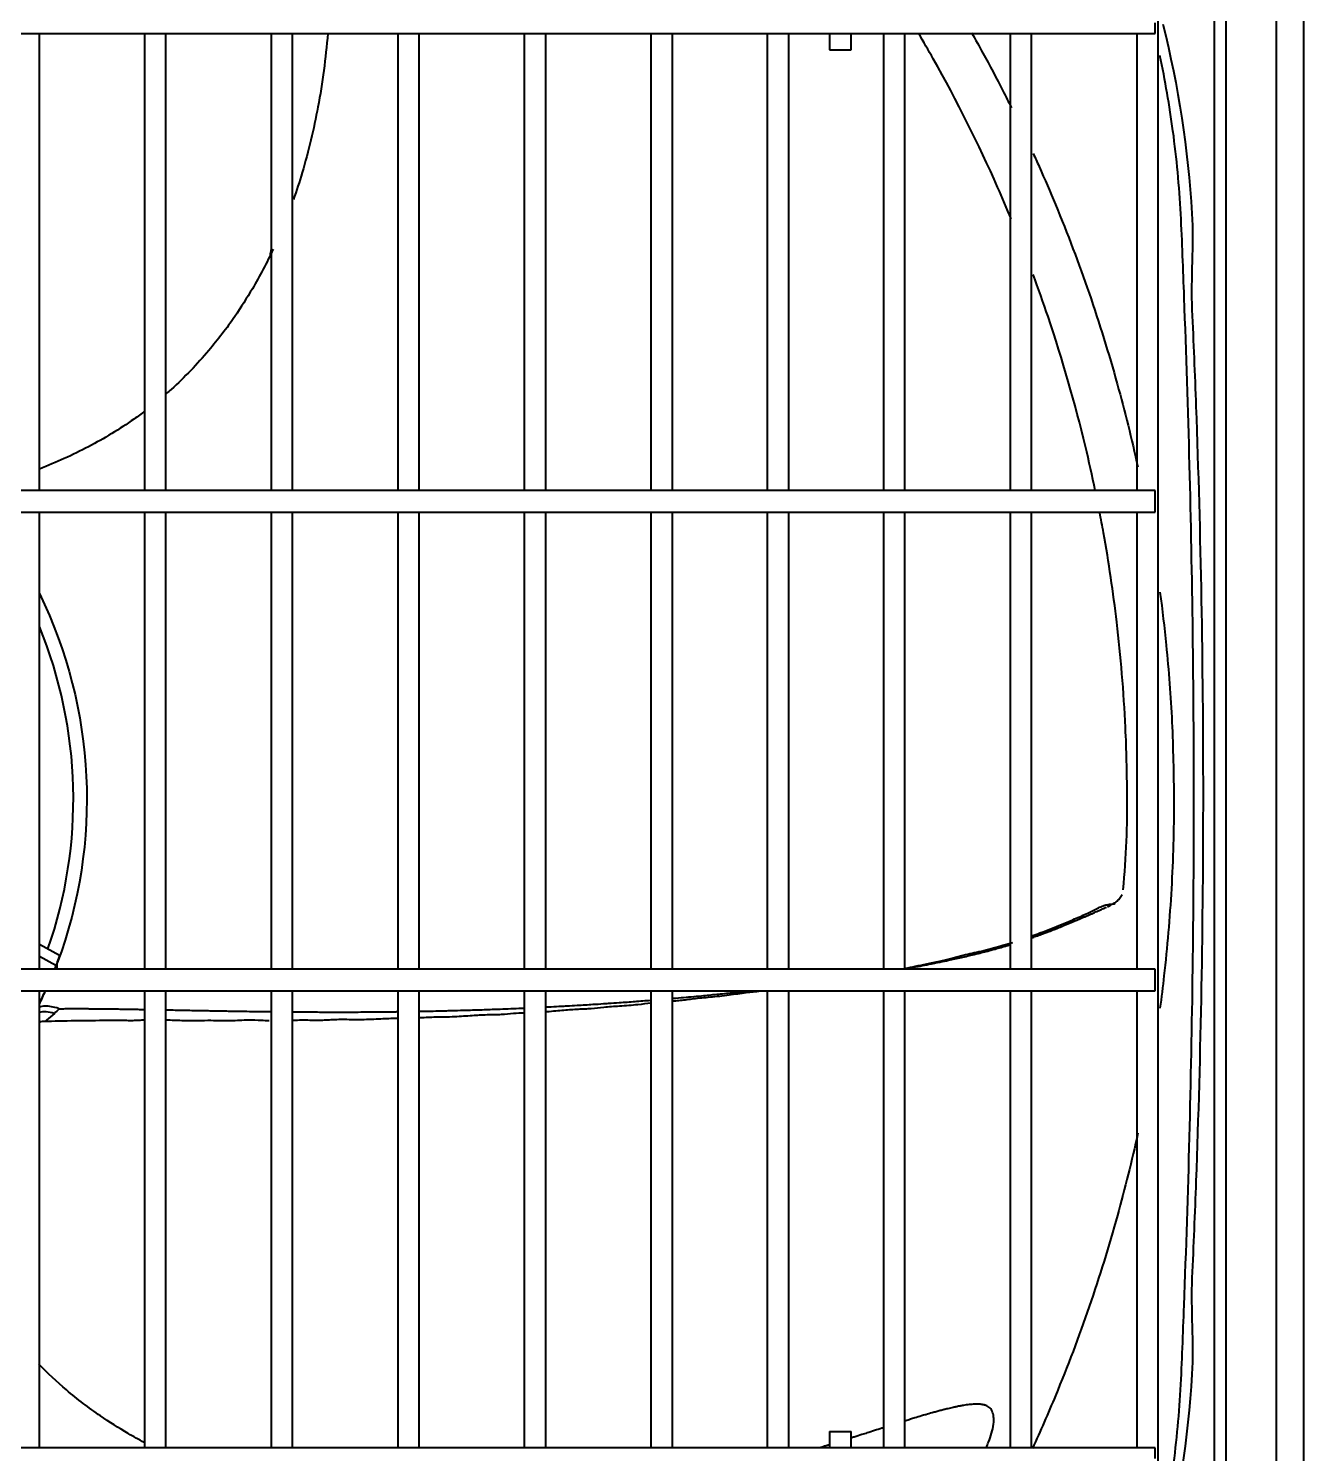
# Model space of a CAD drawing. Extents: x 58467 to 79089, y -33726 to -17391.
# Drawn here: x 72375.55 to 72399.21, y -20280.21 to -20253.77 of the extents above; entities that cross this region are included whole.
import ezdxf

# ---------------------------------------------------------------- set-up
doc = ezdxf.new("R2010")
doc.units = 0
doc.header["$LTSCALE"] = 100
doc.layers.add('+ENTE-ST-DOSEME USTU KONDDRENAJ', color=110, linetype='DOSEMEUSTUKONDENSDRENAJ_LINE', lineweight=40)
doc.linetypes.add('DOSEMEUSTUKONDENSDRENAJ_LINE', pattern='A,300,-40,["CD",Standard,S=15,R=0,X=-35,Y=-7.5],0', length=340)

# ---------------------------------------------------------------- blocks, each defined once
blk = doc.blocks.new('2. KAT SAĞ')
at = {"color": 3}
for p, q in [((54186.512, -32999.031, -3.539), (54186.512, -32931.026, -3.539)), ((54187.012, -32931.026, -3.539), (54187.012, -32999.031, -3.539)), ((54185.571, -32943.54, -3.539), (54185.571, -32992.596, -3.539)), ((54185.359, -32992.444, -3.539), (54185.359, -32943.693, -3.539)), ((54184.316, -32990.765, -3.539), (54184.316, -32945.372, -3.539)), ((54065.897, -32954.95, -3.539), (54184.259, -32954.95, -3.539)), ((54163.556, -32963.429, -3.539), (54163.556, -32954.951, -3.539)), ((54165.505, -32954.951, -3.539), (54165.505, -32963.429, -3.539)), ((54165.905, -32963.429, -3.539), (54165.905, -32954.951, -3.539)), ((54167.855, -32954.951, -3.539), (54167.855, -32963.429, -3.539)), ((54168.255, -32963.429, -3.539), (54168.255, -32954.951, -3.539)), ((54170.205, -32954.951, -3.539), (54170.205, -32963.429, -3.539)), ((54170.605, -32963.429, -3.539), (54170.605, -32954.951, -3.539)), ((54172.554, -32954.951, -3.539), (54172.554, -32963.429, -3.539)), ((54172.954, -32963.429, -3.539), (54172.954, -32954.951, -3.539)), ((54174.904, -32954.951, -3.539), (54174.904, -32963.429, -3.539)), ((54175.304, -32963.429, -3.539), (54175.304, -32954.951, -3.539)), ((54177.061, -32954.951, -3.539), (54177.061, -32963.429, -3.539)), ((54177.46, -32963.429, -3.539), (54177.46, -32954.951, -3.539)), ((54178.218, -32954.95, -3.539), (54178.218, -32955.25, -3.539)), ((54178.617, -32955.25, -3.539), (54178.617, -32954.95, -3.539)), ((54179.217, -32954.951, -3.539), (54179.217, -32963.429, -3.539)), ((54179.617, -32963.429, -3.539), (54179.617, -32954.951, -3.539)), ((54181.567, -32954.95, -3.539), (54181.567, -32963.43, -3.539)), ((54181.967, -32963.43, -3.539), (54181.967, -32954.95, -3.539)), ((54183.917, -32954.95, -3.539), (54183.917, -32963.43, -3.539)), ((54184.259, -32954.95, -3.539), (54184.259, -32954.75, -3.539)), ((54178.218, -32955.25, -3.539), (54178.617, -32955.25, -3.539)), ((54184.259, -32963.429, -3.539), (54065.897, -32963.429, -3.539)), ((54184.259, -32963.629, -3.539), (54184.259, -32963.429, -3.539)), ((54184.259, -32963.829, -3.539), (54184.259, -32963.629, -3.539)), ((54065.897, -32963.829, -3.539), (54184.259, -32963.829, -3.539)), ((54163.556, -32972.307, -3.539), (54163.556, -32963.829, -3.539)), ((54165.505, -32963.829, -3.539), (54165.505, -32972.307, -3.539)), ((54165.905, -32972.307, -3.539), (54165.905, -32963.829, -3.539)), ((54167.855, -32963.829, -3.539), (54167.855, -32972.307, -3.539)), ((54168.255, -32972.307, -3.539), (54168.255, -32963.829, -3.539)), ((54170.205, -32963.829, -3.539), (54170.205, -32972.307, -3.539)), ((54170.605, -32972.307, -3.539), (54170.605, -32963.829, -3.539)), ((54172.554, -32963.829, -3.539), (54172.554, -32972.307, -3.539)), ((54172.954, -32972.307, -3.539), (54172.954, -32963.829, -3.539)), ((54174.904, -32963.829, -3.539), (54174.904, -32972.307, -3.539)), ((54175.304, -32972.307, -3.539), (54175.304, -32963.829, -3.539)), ((54177.061, -32963.829, -3.539), (54177.061, -32972.307, -3.539)), ((54177.46, -32972.307, -3.539), (54177.46, -32963.829, -3.539)), ((54179.217, -32963.829, -3.539), (54179.217, -32972.307, -3.539)), ((54179.617, -32972.307, -3.539), (54179.617, -32963.829, -3.539)), ((54181.567, -32963.829, -3.539), (54181.567, -32972.308, -3.539)), ((54181.967, -32972.308, -3.539), (54181.967, -32963.829, -3.539)), ((54183.917, -32963.829, -3.539), (54183.917, -32972.308, -3.539)), ((54163.556, -32971.845, -3.539), (54163.93, -32972.05, -3.539)), ((54163.86, -32972.24, -3.539), (54163.556, -32972.073, -3.539)), ((54184.259, -32972.308, -3.539), (54065.897, -32972.308, -3.539)), ((54184.259, -32972.508, -3.539), (54184.259, -32972.308, -3.539)), ((54184.259, -32972.708, -3.539), (54184.259, -32972.508, -3.539)), ((54065.897, -32972.708, -3.539), (54184.259, -32972.708, -3.539)), ((54163.556, -32981.186, -3.539), (54163.556, -32972.707, -3.539)), ((54165.505, -32972.707, -3.539), (54165.505, -32981.186, -3.539)), ((54165.905, -32981.186, -3.539), (54165.905, -32972.707, -3.539)), ((54167.855, -32972.707, -3.539), (54167.855, -32981.186, -3.539)), ((54168.255, -32981.186, -3.539), (54168.255, -32972.707, -3.539)), ((54170.205, -32972.707, -3.539), (54170.205, -32981.186, -3.539)), ((54170.605, -32981.186, -3.539), (54170.605, -32972.707, -3.539)), ((54172.554, -32972.707, -3.539), (54172.554, -32981.186, -3.539)), ((54172.954, -32981.186, -3.539), (54172.954, -32972.707, -3.539)), ((54174.904, -32972.707, -3.539), (54174.904, -32981.186, -3.539)), ((54175.304, -32981.186, -3.539), (54175.304, -32972.707, -3.539)), ((54177.061, -32972.707, -3.539), (54177.061, -32981.186, -3.539)), ((54177.46, -32981.186, -3.539), (54177.46, -32972.707, -3.539)), ((54179.217, -32972.707, -3.539), (54179.217, -32981.186, -3.539)), ((54179.617, -32981.186, -3.539), (54179.617, -32972.707, -3.539)), ((54179.617, -32981.186, -3.539), (54179.617, -32972.707, -3.539)), ((54181.567, -32972.707, -3.539), (54181.567, -32981.186, -3.539)), ((54181.967, -32981.186, -3.539), (54181.967, -32972.707, -3.539)), ((54183.917, -32972.707, -3.539), (54183.917, -32981.186, -3.539)), ((54178.218, -32980.886, -3.539), (54178.218, -32981.186, -3.539)), ((54178.618, -32981.186, -3.539), (54178.618, -32980.886, -3.539)), ((54184.259, -32981.186, -3.539), (54065.897, -32981.186, -3.539)), ((54184.259, -32981.386, -3.539), (54184.259, -32981.186, -3.539))]:
    blk.add_line(p, q, dxfattribs=at)
at = {"color": 3, "extrusion": (0, 0, -1)}
blk.add_arc((-54155.737, -32969.152, 3.539), 8.699, 154.013, 200.4357, dxfattribs=at)
at = {"color": 3}
for radius, start, end in [(8.449, 340.7868, 22.2588), (8.691, 334.1151, 335.8497)]:
    blk.add_arc((54155.737, -32969.152, -3.539), radius, start, end, dxfattribs=at)
for centre, major_axis, ratio, start_param, end_param in [((54164.356, -32972.364, -3.539), (-0.468, 0.175), 0.588101, 0, 0.392495), ((54163.883, -32973.423, -3.539), (-0.443, 0.232), 0.512974, -1.203049, -0.512348)]:
    blk.add_ellipse(centre, major_axis=major_axis, ratio=ratio, start_param=start_param, end_param=end_param, dxfattribs=at)
for points, knots in [([(54168.906, -32954.951, -3.539), (54168.869, -32955.406, -3.539), (54168.754, -32956.274, -3.539), (54168.511, -32957.299, -3.539), (54168.328, -32957.864, -3.539), (54168.27, -32958.029, -3.539)], [0, 0, 0, 0, 0.437836, 0.834264, 1, 1, 1, 1]), ([(54181.59, -32958.39, -3.539), (54181.508, -32958.193, -3.539), (54181.08, -32957.197, -3.539), (54180.505, -32956.046, -3.539), (54179.962, -32955.102, -3.539), (54179.87, -32954.946, -3.539)], [0, 0, 0, 0, 0.170646, 0.861893, 1, 1, 1, 1]), ([(54180.854, -32954.938, -3.539), (54180.925, -32955.063, -3.539), (54181.123, -32955.419, -3.539), (54181.369, -32955.883, -3.539), (54181.541, -32956.224, -3.539), (54181.593, -32956.329, -3.539)], [0, 0, 0, 0, 0.275017, 0.774969, 1, 1, 1, 1]), ([(54184.402, -32954.774, -3.539), (54184.69, -32955.927, -3.539), (54184.869, -32957.099, -3.539), (54184.978, -32958.883, -3.539), (54184.914, -32959.48, -3.539), (54184.97, -32960.673, -3.539), (54184.994, -32961.27, -3.539), (54185.104, -32964.258, -3.539), (54185.147, -32966.655, -3.539), (54185.147, -32969.052, -3.539)], [0, 0, 0, 0, 0.25, 0.25, 0.375, 0.375, 0.5, 0.5, 1, 1, 1, 1]), ([(54184.978, -32969.172, -3.539), (54184.978, -32967.099, -3.539), (54184.951, -32965.027, -3.539), (54184.871, -32961.919, -3.539), (54184.838, -32960.883, -3.539), (54184.778, -32959.33, -3.539), (54184.762, -32958.812, -3.539), (54184.707, -32957.78, -3.539), (54184.659, -32957.267, -3.539), (54184.526, -32956.288, -3.539), (54184.445, -32955.821, -3.539), (54184.347, -32955.357, -3.539)], [0, 0, 0, 0, 0.44833, 0.44833, 0.672495, 0.672495, 0.784577, 0.784577, 0.89666, 0.89666, 1, 1, 1, 1]), ([(54181.996, -32957.175, -3.539), (54182.033, -32957.255, -3.539), (54182.175, -32957.57, -3.539), (54182.775, -32958.964, -3.539), (54183.414, -32960.82, -3.539), (54183.824, -32962.472, -3.539), (54183.937, -32962.988, -3.539)], [0, 0, 0, 0, 0.043362, 0.168663, 0.74173, 1, 1, 1, 1]), ([(54167.893, -32958.952, -3.539), (54167.776, -32959.202, -3.539), (54167.553, -32959.626, -3.539), (54167.155, -32960.254, -3.539), (54166.669, -32960.892, -3.539), (54166.223, -32961.355, -3.539), (54165.941, -32961.605, -3.539), (54165.91, -32961.631, -3.539)], [0, 0, 0, 0, 0.248237, 0.430741, 0.666692, 0.9639, 1, 1, 1, 1]), ([(54183.149, -32963.429, -3.539), (54183.092, -32963.157, -3.539), (54182.851, -32962.083, -3.539), (54182.468, -32960.745, -3.539), (54182.091, -32959.68, -3.539), (54181.994, -32959.418, -3.539)], [0, 0, 0, 0, 0.204786, 0.80511, 1, 1, 1, 1]), ([(54165.513, -32961.954, -3.539), (54165.446, -32962.004, -3.539), (54165.113, -32962.247, -3.539), (54164.476, -32962.634, -3.539), (54163.868, -32962.907, -3.539), (54163.557, -32963.029, -3.539)], [0, 0, 0, 0, 0.112654, 0.555033, 1, 1, 1, 1]), ([(54183.665, -32970.835, -3.539), (54183.695, -32970.532, -3.539), (54183.738, -32969.94, -3.539), (54183.743, -32968.938, -3.539), (54183.72, -32967.905, -3.539), (54183.65, -32966.841, -3.539), (54183.529, -32965.636, -3.539), (54183.381, -32964.637, -3.539), (54183.254, -32963.956, -3.539), (54183.229, -32963.829, -3.539)], [0, 0, 0, 0, 0.125694, 0.246952, 0.424132, 0.567334, 0.705272, 0.945108, 1, 1, 1, 1]), ([(54184.348, -32965.316, -3.539), (54184.392, -32965.642, -3.539), (54184.486, -32966.442, -3.539), (54184.586, -32967.728, -3.539), (54184.6, -32968.689, -3.539), (54184.607, -32969.172, -3.539)], [0, 0, 0, 0, 0.254972, 0.625378, 1, 1, 1, 1]), ([(54184.607, -32969.172, -3.539), (54184.605, -32969.447, -3.539), (54184.6, -32969.995, -3.539), (54184.564, -32970.814, -3.539), (54184.506, -32971.626, -3.539), (54184.433, -32972.364, -3.539), (54184.375, -32972.831, -3.539), (54184.348, -32973.03, -3.539)], [0, 0, 0, 0, 0.213165, 0.424969, 0.635409, 0.844484, 1, 1, 1, 1]), ([(54184.386, -32982.796, -3.539), (54184.461, -32982.423, -3.539), (54184.525, -32982.047, -3.539), (54184.65, -32981.153, -3.539), (54184.701, -32980.633, -3.539), (54184.76, -32979.592, -3.539), (54184.776, -32979.071, -3.539), (54184.836, -32977.509, -3.539), (54184.87, -32976.467, -3.539), (54184.95, -32973.341, -3.539), (54184.978, -32971.257, -3.539), (54184.978, -32969.172, -3.539)], [0, 0, 0, 0, 0.084354, 0.084354, 0.19881, 0.19881, 0.313265, 0.313265, 0.542177, 0.542177, 1, 1, 1, 1]), ([(54185.147, -32969.052, -3.539), (54185.147, -32971.449, -3.539), (54185.104, -32973.845, -3.539), (54184.994, -32976.838, -3.539), (54184.969, -32977.436, -3.539), (54184.914, -32978.631, -3.539), (54184.978, -32979.229, -3.539), (54184.867, -32981.015, -3.539), (54184.688, -32982.184, -3.539), (54184.402, -32983.33, -3.539)], [0, 0, 0, 0, 0.5, 0.5, 0.625, 0.625, 0.75, 0.75, 1, 1, 1, 1]), ([(54181.967, -32971.692, -3.539), (54182.018, -32971.674, -3.539), (54182.276, -32971.58, -3.539), (54182.618, -32971.441, -3.539), (54182.976, -32971.285, -3.539), (54183.155, -32971.196, -3.539), (54183.267, -32971.142, -3.539), (54183.354, -32971.11, -3.539), (54183.447, -32971.102, -3.539), (54183.492, -32971.093, -3.539), (54183.511, -32971.091, -3.539)], [0, 0, 0, 0, 0.085996, 0.432677, 0.579521, 0.710147, 0.777201, 0.826739, 0.904569, 1, 1, 1, 1]), ([(54183.377, -32971.149, -3.539), (54183.409, -32971.132, -3.539), (54183.473, -32971.096, -3.539), (54183.547, -32971.055, -3.539), (54183.596, -32971, -3.539), (54183.63, -32970.949, -3.539), (54183.644, -32970.921, -3.539)], [0, 0, 0, 0, 0.181976, 0.413188, 0.708779, 1, 1, 1, 1]), ([(54181.967, -32971.726, -3.539), (54181.994, -32971.716, -3.539), (54182.056, -32971.695, -3.539), (54182.14, -32971.664, -3.539), (54182.219, -32971.635, -3.539), (54182.297, -32971.605, -3.539), (54182.374, -32971.576, -3.539), (54182.46, -32971.541, -3.539), (54182.534, -32971.511, -3.539), (54182.607, -32971.482, -3.539), (54182.668, -32971.456, -3.539), (54182.728, -32971.431, -3.539), (54182.796, -32971.402, -3.539), (54182.862, -32971.373, -3.539), (54182.928, -32971.345, -3.539), (54182.979, -32971.323, -3.539), (54183.035, -32971.299, -3.539), (54183.081, -32971.279, -3.539), (54183.134, -32971.256, -3.539), (54183.175, -32971.238, -3.539), (54183.222, -32971.217, -3.539), (54183.264, -32971.199, -3.539), (54183.299, -32971.184, -3.539), (54183.336, -32971.167, -3.539), (54183.352, -32971.16, -3.539), (54183.357, -32971.158, -3.539)], [0, 0, 0, 0, 0.047147, 0.107974, 0.148526, 0.189077, 0.249904, 0.290456, 0.351283, 0.391834, 0.432386, 0.472937, 0.513489, 0.574316, 0.614867, 0.655419, 0.69597, 0.736522, 0.777073, 0.817625, 0.858176, 0.898727, 0.939279, 0.97983, 1, 1, 1, 1]), ([(54179.622, -32972.291, -3.539), (54179.687, -32972.278, -3.539), (54179.902, -32972.232, -3.539), (54180.113, -32972.192, -3.539), (54180.464, -32972.116, -3.539), (54180.668, -32972.052, -3.539), (54180.905, -32972.001, -3.539), (54181.085, -32971.961, -3.539), (54181.267, -32971.914, -3.539), (54181.414, -32971.871, -3.539), (54181.509, -32971.843, -3.539), (54181.569, -32971.825, -3.539), (54181.6, -32971.815, -3.539), (54181.616, -32971.81, -3.539)], [0, 0, 0, 0, 0.098734, 0.346332, 0.396322, 0.571696, 0.645977, 0.72631, 0.812723, 0.903867, 0.955533, 0.977657, 1, 1, 1, 1]), ([(54179.623, -32972.3, -3.539), (54179.646, -32972.296, -3.539), (54179.724, -32972.282, -3.539), (54179.829, -32972.262, -3.539), (54179.966, -32972.236, -3.539), (54180.075, -32972.215, -3.539), (54180.21, -32972.188, -3.539), (54180.318, -32972.165, -3.539), (54180.438, -32972.14, -3.539), (54180.544, -32972.117, -3.539), (54180.663, -32972.09, -3.539), (54180.782, -32972.063, -3.539), (54180.887, -32972.038, -3.539), (54180.992, -32972.012, -3.539), (54181.096, -32971.986, -3.539), (54181.199, -32971.959, -3.539), (54181.301, -32971.931, -3.539), (54181.401, -32971.903, -3.539), (54181.494, -32971.876, -3.539), (54181.548, -32971.86, -3.539), (54181.567, -32971.855, -3.539)], [0, 0, 0, 0, 0.032531, 0.11396, 0.154675, 0.236104, 0.276818, 0.358248, 0.398962, 0.460034, 0.521106, 0.582177, 0.643249, 0.683964, 0.745036, 0.806107, 0.846822, 0.907894, 0.968965, 1, 1, 1, 1]), ([(54163.93, -32972.05, -3.539), (54163.93, -32972.05, -3.539), (54163.929, -32972.054, -3.539), (54163.924, -32972.068, -3.539), (54163.92, -32972.078, -3.539), (54163.911, -32972.104, -3.539), (54163.905, -32972.12, -3.539), (54163.892, -32972.156, -3.539), (54163.885, -32972.176, -3.539), (54163.872, -32972.211, -3.539), (54163.866, -32972.226, -3.539), (54163.86, -32972.24, -3.539)], [0, 0, 0, 0, 0.211758, 0.211758, 0.423432, 0.423432, 0.636431, 0.636431, 0.852021, 0.852021, 1, 1, 1, 1]), ([(54172.955, -32973.095, -3.539), (54172.961, -32973.095, -3.539), (54173.083, -32973.085, -3.539), (54173.286, -32973.065, -3.539), (54173.499, -32973.049, -3.539), (54173.673, -32973.043, -3.539), (54173.836, -32973.034, -3.539), (54174.047, -32973.006, -3.539), (54174.279, -32972.992, -3.539), (54174.497, -32972.978, -3.539), (54174.7, -32972.958, -3.539), (54174.83, -32972.943, -3.539), (54174.907, -32972.934, -3.539)], [0, 0, 0, 0, 0.008799, 0.183646, 0.34505, 0.408603, 0.460825, 0.566791, 0.701254, 0.778856, 0.862109, 1, 1, 1, 1]), ([(54172.964, -32973.009, -3.539), (54172.993, -32973.008, -3.539), (54173.088, -32973.003, -3.539), (54173.213, -32972.996, -3.539), (54173.375, -32972.987, -3.539), (54173.52, -32972.979, -3.539), (54173.682, -32972.969, -3.539), (54173.843, -32972.959, -3.539), (54173.988, -32972.95, -3.539), (54174.15, -32972.939, -3.539), (54174.297, -32972.929, -3.539), (54174.461, -32972.917, -3.539), (54174.608, -32972.906, -3.539), (54174.753, -32972.895, -3.539), (54174.849, -32972.887, -3.539), (54174.898, -32972.884, -3.539), (54174.899, -32972.883, -3.539)], [0, 0, 0, 0, 0.043677, 0.144139, 0.194371, 0.294833, 0.370179, 0.445526, 0.545988, 0.596219, 0.696681, 0.772028, 0.847375, 0.922721, 0.998068, 1, 1, 1, 1]), ([(54175.302, -32972.85, -3.539), (54175.324, -32972.848, -3.539), (54175.409, -32972.841, -3.539), (54175.525, -32972.83, -3.539), (54175.682, -32972.816, -3.539), (54175.824, -32972.803, -3.539), (54175.983, -32972.788, -3.539), (54176.126, -32972.773, -3.539), (54176.268, -32972.759, -3.539), (54176.424, -32972.743, -3.539), (54176.562, -32972.728, -3.539), (54176.674, -32972.716, -3.539), (54176.725, -32972.71, -3.539), (54176.746, -32972.708, -3.539)], [0, 0, 0, 0, 0.045948, 0.175933, 0.240925, 0.370909, 0.468398, 0.565886, 0.663374, 0.760863, 0.890847, 0.955839, 1, 1, 1, 1]), ([(54175.302, -32972.899, -3.539), (54175.323, -32972.897, -3.539), (54175.38, -32972.893, -3.539), (54175.529, -32972.879, -3.539), (54175.747, -32972.844, -3.539), (54176.002, -32972.825, -3.539), (54176.229, -32972.802, -3.539), (54176.459, -32972.771, -3.539), (54176.686, -32972.738, -3.539), (54176.876, -32972.719, -3.539), (54176.979, -32972.708, -3.539)], [0, 0, 0, 0, 0.037568, 0.099793, 0.235444, 0.406173, 0.503648, 0.608785, 0.82508, 1, 1, 1, 1]), ([(54163.911, -32973.038, -3.539), (54163.82, -32973.009, -3.539), (54163.735, -32972.994, -3.539), (54163.62, -32972.994, -3.539), (54163.582, -32973, -3.539), (54163.553, -32973.013, -3.539)], [0, 0, 0, 0, 0.604116, 0.604116, 1, 1, 1, 1]), ([(54163.835, -32973.128, -3.539), (54163.783, -32973.174, -3.539), (54163.733, -32973.219, -3.539), (54163.677, -32973.262, -3.539), (54163.667, -32973.272, -3.539), (54163.67, -32973.274, -3.539)], [0, 0, 0, 0, 0.677972, 0.677972, 1, 1, 1, 1]), ([(54163.924, -32973.041, -3.539), (54163.924, -32973.041, -3.539), (54163.924, -32973.041, -3.539), (54163.896, -32973.072, -3.539), (54163.865, -32973.101, -3.539), (54163.835, -32973.128, -3.539)], [0, 0, 0, 0, 0.000046, 0.000046, 1, 1, 1, 1]), ([(54163.924, -32973.041, -3.539), (54163.94, -32973.041, -3.539), (54163.982, -32973.041, -3.539), (54164.066, -32973.04, -3.539), (54164.158, -32973.04, -3.539), (54164.252, -32973.04, -3.539), (54164.336, -32973.04, -3.539), (54164.417, -32973.04, -3.539), (54164.513, -32973.041, -3.539), (54164.613, -32973.042, -3.539), (54164.725, -32973.043, -3.539), (54164.823, -32973.044, -3.539), (54164.93, -32973.045, -3.539), (54165.03, -32973.047, -3.539), (54165.131, -32973.049, -3.539), (54165.246, -32973.05, -3.539), (54165.348, -32973.052, -3.539), (54165.441, -32973.054, -3.539), (54165.49, -32973.055, -3.539), (54165.51, -32973.055, -3.539)], [0, 0, 0, 0, 0.033268, 0.086429, 0.166172, 0.219334, 0.272495, 0.325657, 0.378819, 0.458561, 0.511723, 0.591466, 0.644627, 0.697789, 0.777532, 0.830693, 0.910436, 0.963598, 1, 1, 1, 1]), ([(54165.902, -32973.062, -3.539), (54165.947, -32973.063, -3.539), (54166.039, -32973.065, -3.539), (54166.165, -32973.067, -3.539), (54166.291, -32973.07, -3.539), (54166.417, -32973.073, -3.539), (54166.541, -32973.075, -3.539), (54166.666, -32973.077, -3.539), (54166.791, -32973.079, -3.539), (54166.916, -32973.082, -3.539), (54167.041, -32973.084, -3.539), (54167.167, -32973.086, -3.539), (54167.293, -32973.088, -3.539), (54167.436, -32973.09, -3.539), (54167.566, -32973.092, -3.539), (54167.714, -32973.094, -3.539), (54167.8, -32973.095, -3.539), (54167.853, -32973.096, -3.539), (54167.856, -32973.096, -3.539)], [0, 0, 0, 0, 0.071605, 0.144526, 0.19314, 0.266061, 0.338983, 0.387597, 0.460518, 0.533439, 0.582053, 0.654974, 0.727896, 0.77651, 0.873738, 0.922352, 0.995273, 1, 1, 1, 1]), ([(54168.253, -32973.1, -3.539), (54168.265, -32973.1, -3.539), (54168.309, -32973.1, -3.539), (54168.402, -32973.101, -3.539), (54168.532, -32973.102, -3.539), (54168.678, -32973.102, -3.539), (54168.824, -32973.103, -3.539), (54168.971, -32973.103, -3.539), (54169.119, -32973.103, -3.539), (54169.252, -32973.103, -3.539), (54169.403, -32973.103, -3.539), (54169.539, -32973.102, -3.539), (54169.707, -32973.101, -3.539), (54169.839, -32973.1, -3.539), (54170.004, -32973.098, -3.539), (54170.114, -32973.097, -3.539), (54170.19, -32973.096, -3.539), (54170.202, -32973.096, -3.539)], [0, 0, 0, 0, 0.018658, 0.069393, 0.145495, 0.221596, 0.297698, 0.3738, 0.449902, 0.526003, 0.576738, 0.678207, 0.728941, 0.83041, 0.881145, 0.982614, 1, 1, 1, 1]), ([(54170.605, -32973.207, -3.539), (54170.623, -32973.206, -3.539), (54170.736, -32973.198, -3.539), (54170.908, -32973.193, -3.539), (54171.128, -32973.191, -3.539), (54171.368, -32973.182, -3.539), (54171.62, -32973.162, -3.539), (54171.835, -32973.151, -3.539), (54172.008, -32973.148, -3.539), (54172.165, -32973.145, -3.539), (54172.344, -32973.125, -3.539), (54172.486, -32973.118, -3.539), (54172.554, -32973.115, -3.539)], [0, 0, 0, 0, 0.026236, 0.165323, 0.245888, 0.332132, 0.514466, 0.68062, 0.745287, 0.79789, 0.90324, 1, 1, 1, 1]), ([(54170.607, -32973.089, -3.539), (54170.658, -32973.088, -3.539), (54170.743, -32973.087, -3.539), (54170.894, -32973.084, -3.539), (54171.03, -32973.08, -3.539), (54171.199, -32973.076, -3.539), (54171.351, -32973.072, -3.539), (54171.516, -32973.067, -3.539), (54171.664, -32973.063, -3.539), (54171.811, -32973.058, -3.539), (54171.975, -32973.052, -3.539), (54172.122, -32973.047, -3.539), (54172.286, -32973.04, -3.539), (54172.419, -32973.035, -3.539), (54172.519, -32973.03, -3.539), (54172.554, -32973.029, -3.539)], [0, 0, 0, 0, 0.079108, 0.130174, 0.232307, 0.283373, 0.385506, 0.462105, 0.538704, 0.615303, 0.691903, 0.794035, 0.845101, 0.947234, 1, 1, 1, 1]), ([(54163.555, -32973.289, -3.539), (54163.595, -32973.275, -3.539), (54163.637, -32973.266, -3.539), (54163.679, -32973.273, -3.539), (54163.681, -32973.273, -3.539)], [0, 0, 0, 0, 0.962907, 1, 1, 1, 1]), ([(54163.558, -32973.278, -3.539), (54163.753, -32973.271, -3.539), (54164.15, -32973.26, -3.539), (54164.572, -32973.257, -3.539), (54164.857, -32973.256, -3.539), (54164.98, -32973.257, -3.539), (54165.111, -32973.255, -3.539), (54165.22, -32973.258, -3.539), (54165.321, -32973.257, -3.539), (54165.414, -32973.253, -3.539), (54165.475, -32973.249, -3.539), (54165.509, -32973.247, -3.539)], [0, 0, 0, 0, 0.295836, 0.599217, 0.63578, 0.724251, 0.792145, 0.857546, 0.898871, 0.942551, 1, 1, 1, 1]), ([(54165.904, -32973.246, -3.539), (54165.917, -32973.247, -3.539), (54166.026, -32973.252, -3.539), (54166.333, -32973.265, -3.539), (54166.642, -32973.254, -3.539), (54166.889, -32973.259, -3.539), (54167.014, -32973.262, -3.539), (54167.197, -32973.26, -3.539), (54167.393, -32973.242, -3.539), (54167.643, -32973.255, -3.539), (54167.772, -32973.258, -3.539), (54167.822, -32973.259, -3.539)], [0, 0, 0, 0, 0.020061, 0.161151, 0.438961, 0.54767, 0.590018, 0.628584, 0.811988, 0.925322, 1, 1, 1, 1]), ([(54168.261, -32973.253, -3.539), (54168.289, -32973.252, -3.539), (54168.42, -32973.249, -3.539), (54168.561, -32973.251, -3.539), (54168.723, -32973.253, -3.539), (54168.806, -32973.253, -3.539), (54168.959, -32973.243, -3.539), (54169.137, -32973.235, -3.539), (54169.354, -32973.24, -3.539), (54169.607, -32973.241, -3.539), (54169.894, -32973.226, -3.539), (54170.09, -32973.218, -3.539), (54170.198, -32973.217, -3.539), (54170.204, -32973.217, -3.539)], [0, 0, 0, 0, 0.047203, 0.219949, 0.250675, 0.278328, 0.333689, 0.467407, 0.546264, 0.63201, 0.815334, 0.990362, 1, 1, 1, 1]), ([(54183.938, -32975.351, -3.539), (54183.826, -32975.863, -3.539), (54183.416, -32977.517, -3.539), (54182.744, -32979.469, -3.539), (54182.131, -32980.876, -3.539), (54181.982, -32981.199, -3.539)], [0, 0, 0, 0, 0.254796, 0.827092, 1, 1, 1, 1]), ([(54165.499, -32981.088, -3.539), (54165.4, -32981.035, -3.539), (54165.124, -32980.881, -3.539), (54164.634, -32980.57, -3.539), (54164.076, -32980.145, -3.539), (54163.71, -32979.805, -3.539), (54163.546, -32979.638, -3.539)], [0, 0, 0, 0, 0.139399, 0.390327, 0.714739, 1, 1, 1, 1]), ([(54181.106, -32980.399, -3.539), (54181.092, -32980.394, -3.539), (54181.066, -32980.389, -3.539), (54181.036, -32980.383, -3.539), (54180.99, -32980.379, -3.539), (54180.954, -32980.378, -3.539), (54180.91, -32980.378, -3.539), (54180.859, -32980.381, -3.539), (54180.813, -32980.385, -3.539), (54180.754, -32980.393, -3.539), (54180.702, -32980.401, -3.539), (54180.638, -32980.412, -3.539), (54180.578, -32980.424, -3.539), (54180.502, -32980.441, -3.539), (54180.423, -32980.459, -3.539), (54180.342, -32980.479, -3.539), (54180.269, -32980.498, -3.539), (54180.195, -32980.518, -3.539), (54180.107, -32980.543, -3.539), (54180.016, -32980.569, -3.539), (54179.91, -32980.6, -3.539), (54179.815, -32980.629, -3.539), (54179.717, -32980.659, -3.539), (54179.656, -32980.678, -3.539), (54179.623, -32980.688, -3.539), (54179.618, -32980.69, -3.539)], [0, 0, 0, 0, 0.061068, 0.102482, 0.143896, 0.18531, 0.226724, 0.268138, 0.309552, 0.350965, 0.392379, 0.433793, 0.475207, 0.516621, 0.578742, 0.620156, 0.66157, 0.702984, 0.744398, 0.806519, 0.847933, 0.910054, 0.951468, 0.992881, 1, 1, 1, 1]), ([(54181.123, -32981.188, -3.539), (54181.138, -32981.153, -3.539), (54181.197, -32981.011, -3.539), (54181.26, -32980.817, -3.539), (54181.269, -32980.614, -3.539), (54181.245, -32980.523, -3.539), (54181.21, -32980.465, -3.539), (54181.165, -32980.422, -3.539), (54181.125, -32980.403, -3.539), (54181.094, -32980.396, -3.539)], [0, 0, 0, 0, 0.125875, 0.501642, 0.656556, 0.790033, 0.847053, 0.89779, 1, 1, 1, 1]), ([(54179.206, -32980.819, -3.539), (54179.2, -32980.821, -3.539), (54179.149, -32980.837, -3.539), (54179.052, -32980.868, -3.539), (54178.926, -32980.908, -3.539), (54178.803, -32980.947, -3.539), (54178.704, -32980.978, -3.539), (54178.637, -32981, -3.539), (54178.618, -32981.005, -3.539)], [0, 0, 0, 0, 0.02815, 0.268086, 0.508023, 0.66798, 0.907917, 1, 1, 1, 1]), ([(54178.218, -32981.13, -3.539), (54178.187, -32981.14, -3.539), (54178.121, -32981.16, -3.539), (54178.054, -32981.18, -3.539), (54178.017, -32981.191, -3.539), (54178.016, -32981.192, -3.539)], [0, 0, 0, 0, 0.464341, 0.973106, 1, 1, 1, 1]), ([(54178.218, -32980.886, -3.539), (54178.218, -32980.886, -3.539), (54178.22, -32980.886, -3.539), (54178.228, -32980.886, -3.539), (54178.237, -32980.886, -3.539), (54178.261, -32980.886, -3.539), (54178.277, -32980.886, -3.539), (54178.312, -32980.886, -3.539), (54178.332, -32980.886, -3.539), (54178.375, -32980.886, -3.539), (54178.397, -32980.886, -3.539), (54178.442, -32980.886, -3.539), (54178.465, -32980.886, -3.539), (54178.507, -32980.886, -3.539), (54178.527, -32980.886, -3.539), (54178.562, -32980.886, -3.539), (54178.577, -32980.886, -3.539), (54178.6, -32980.886, -3.539), (54178.609, -32980.886, -3.539), (54178.616, -32980.886, -3.539), (54178.618, -32980.886, -3.539), (54178.618, -32980.886, -3.539)], [0, 0, 0, 0, 0.072796, 0.072796, 0.180355, 0.180355, 0.287914, 0.287914, 0.395473, 0.395473, 0.503031, 0.503031, 0.61059, 0.61059, 0.718149, 0.718149, 0.825708, 0.825708, 0.933267, 0.933267, 1, 1, 1, 1])]:
    blk.add_open_spline(points, degree=3, knots=knots, dxfattribs=at)
for points in [[(54167.86, -32958.942, -3.539), (54167.85, -32958.987, -3.539), (54167.842, -32959.033, -3.539), (54167.835, -32959.079, -3.539)], [(54163.841, -32972.307, -3.539), (54163.858, -32972.268, -3.539), (54163.873, -32972.228, -3.539), (54163.888, -32972.189, -3.539)], [(54163.556, -32972.955, -3.539), (54163.594, -32972.873, -3.539), (54163.631, -32972.79, -3.539), (54163.668, -32972.708, -3.539)], [(54163.911, -32973.038, -3.539), (54163.915, -32973.04, -3.539), (54163.92, -32973.04, -3.539), (54163.924, -32973.04, -3.539)]]:
    blk.add_open_spline(points, degree=3, dxfattribs=at)

msp = doc.modelspace()

# ---------------------------------------------------------------- block references
at = {"layer": '+ENTE-ST-DOSEME USTU KONDDRENAJ', "color": 3, "linetype": 'Continuous'}
msp.add_blockref('2. KAT SAĞ', (18212.194, 12701.082), dxfattribs=at)

doc.saveas('drawing.dxf')
